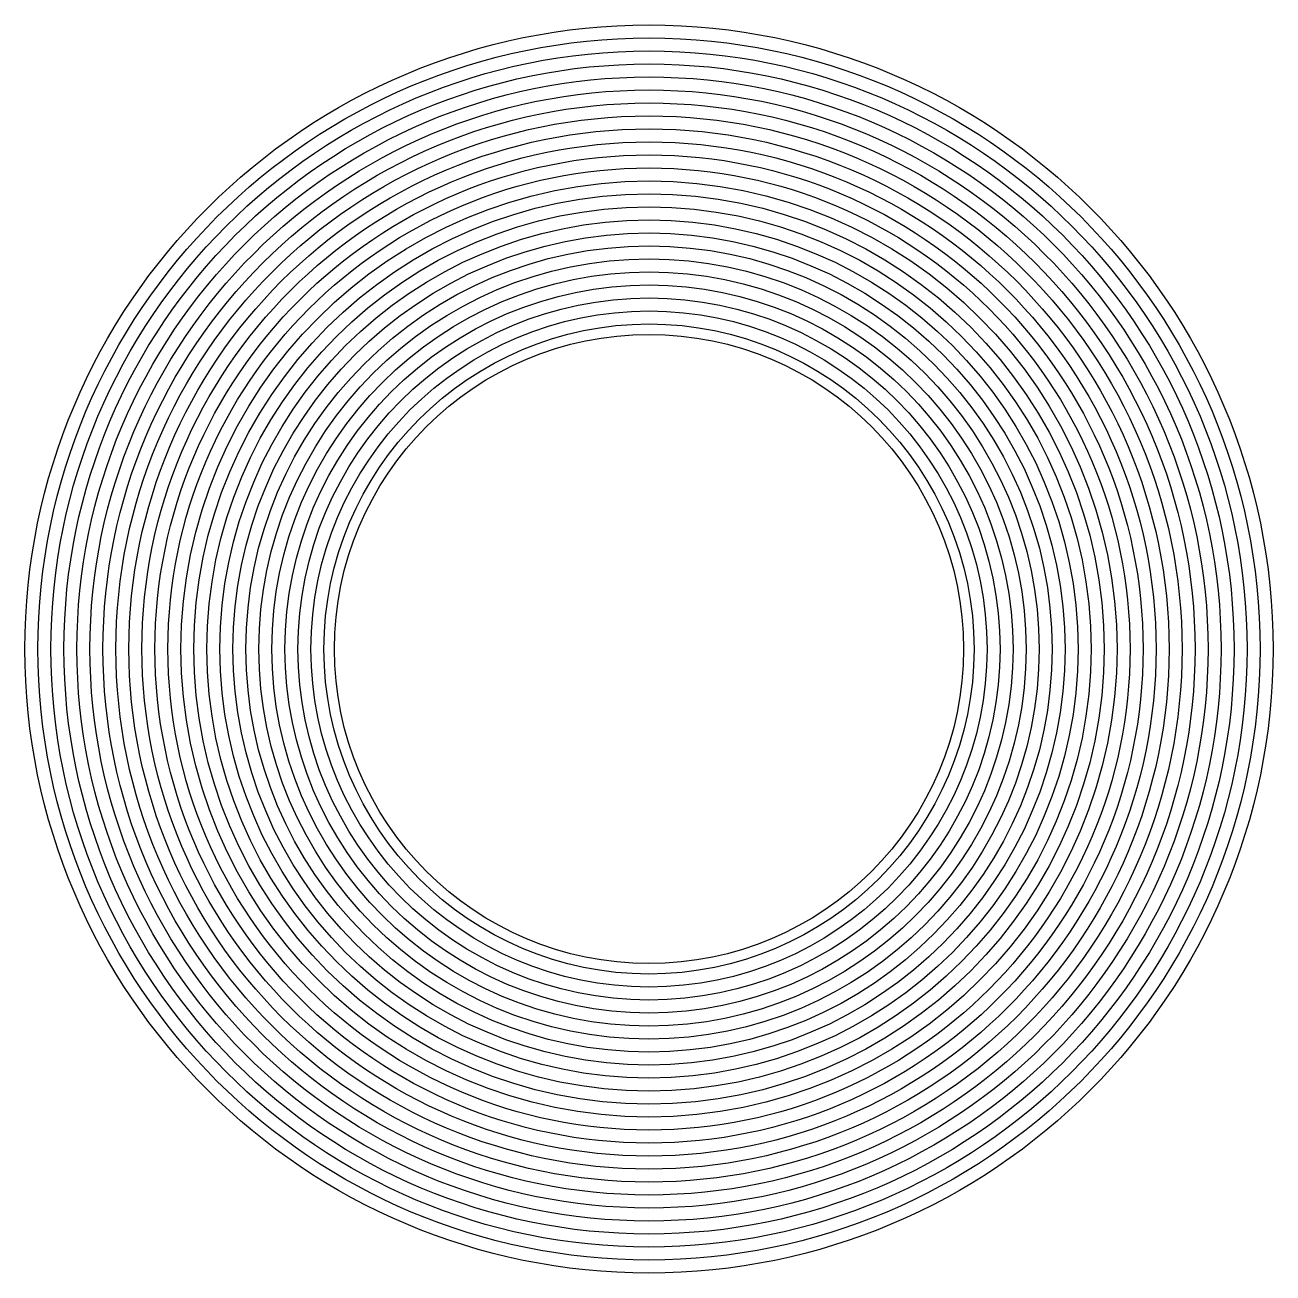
# Model space of a CAD drawing. Header units: millimetres. Extents: x -24 to 24, y -24 to 24.
import ezdxf

# ---------------------------------------------------------------- set-up
doc = ezdxf.new("R2010")
doc.units = ezdxf.units.MM

msp = doc.modelspace()

# ---------------------------------------------------------------- linework, layer by layer
at = {"color": 6}
for radius in [24, 23.5, 23, 22.5, 22, 21.5, 21, 20.5, 20, 19.5, 19, 18.5, 18, 17.5, 17, 16.5, 16, 15.5, 15, 14.5, 14, 13.5, 13, 12.5, 12.1]:
    msp.add_circle((0, 0), radius, dxfattribs=at)

doc.saveas('drawing.dxf')
